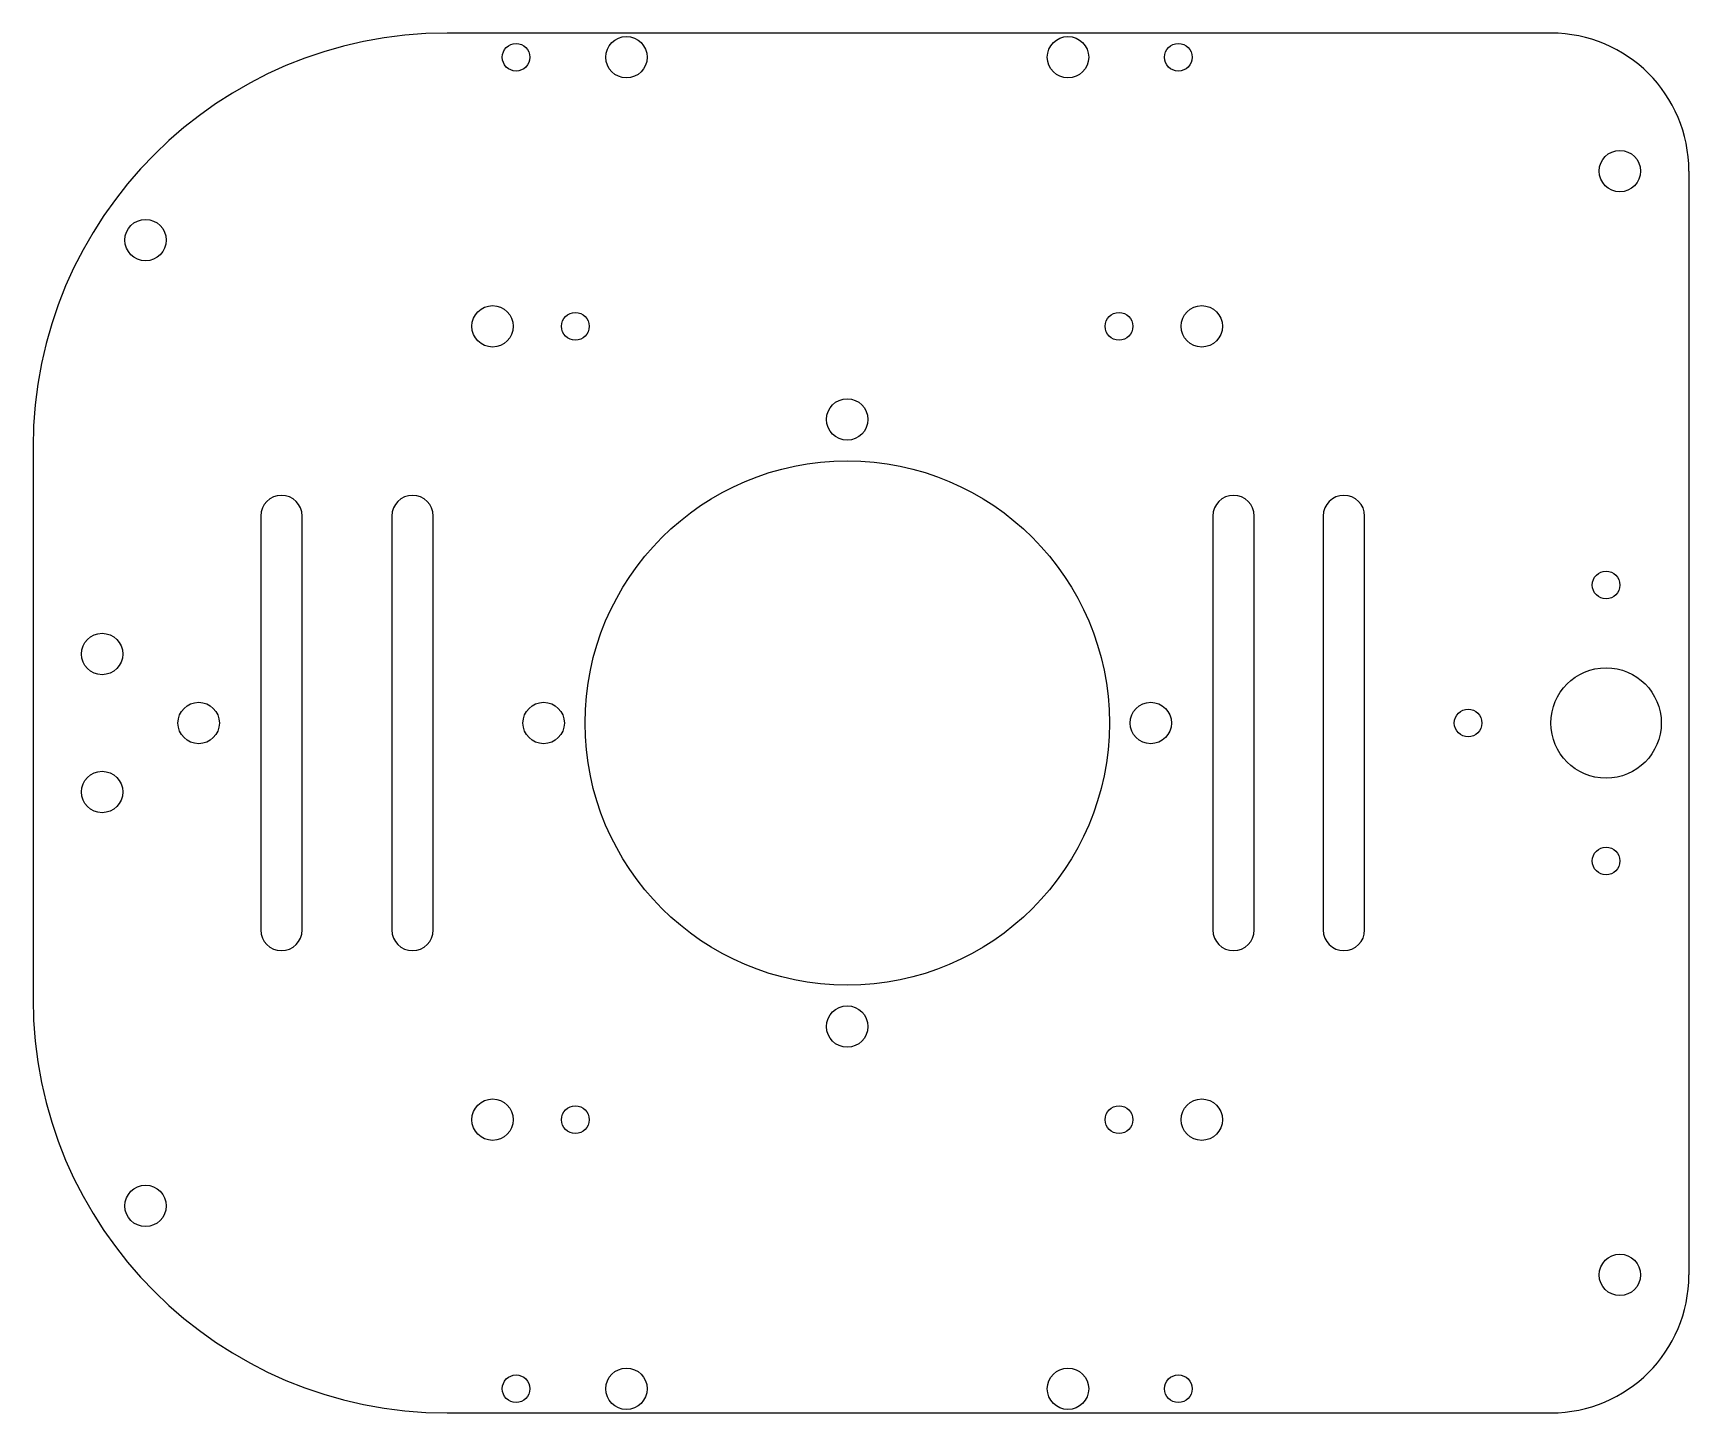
# Model space of a CAD drawing. Header units: millimetres. Extents: x -59 to 61, y -50 to 50.
import ezdxf

# ---------------------------------------------------------------- set-up
doc = ezdxf.new("R2010")
doc.units = ezdxf.units.MM

msp = doc.modelspace()

# ---------------------------------------------------------------- linework, layer by layer
at = {"color": 7, "linetype": 'Continuous', "lineweight": 25}
for p, q in [((51, 50), (-29, 50)), ((61, 40), (61, -40)), ((-59, 20), (-59, -20)), ((-42.5, 15), (-42.5, -15)), ((-39.5, -15), (-39.5, 15)), ((-33, 15), (-33, -15)), ((-30, -15), (-30, 15)), ((26.5, 15), (26.5, -15)), ((29.5, -15), (29.5, 15)), ((34.5, 15), (34.5, -15)), ((37.5, -15), (37.5, 15)), ((-29, -50), (51, -50))]:
    msp.add_line(p, q, dxfattribs=at)
for centre, radius in [((-24, 48.25), 1), ((-16, 48.25), 1.5), ((16, 48.25), 1.5), ((24, 48.25), 1), ((56, 40), 1.5), ((-50.85, 35), 1.5), ((-25.7, 28.75), 1.5), ((25.7, 28.75), 1.5), ((-19.7, 28.75), 1), ((19.7, 28.75), 1), ((0, 22), 1.5), ((0, 0), 19), ((55, 10), 1), ((-54, 5), 1.5), ((55, 0), 4), ((-47, 0), 1.5), ((-22, 0), 1.5), ((22, 0), 1.5), ((45, 0), 1), ((-54, -5), 1.5), ((55, -10), 1), ((0, -22), 1.5), ((-25.7, -28.75), 1.5), ((25.7, -28.75), 1.5), ((-19.7, -28.75), 1), ((19.7, -28.75), 1), ((-50.85, -35), 1.5), ((56, -40), 1.5), ((-16, -48.25), 1.5), ((16, -48.25), 1.5), ((-24, -48.25), 1), ((24, -48.25), 1)]:
    msp.add_circle(centre, radius, dxfattribs=at)
for centre, radius, start, end in [((-29, 20), 30, 90, 180), ((51, 40), 10, 0, 90), ((-41, 15), 1.5, 0, 180), ((-31.5, 15), 1.5, 0, 180), ((28, 15), 1.5, 0, 180), ((36, 15), 1.5, 0, 180), ((-41, -15), 1.5, 180, 0), ((-31.5, -15), 1.5, 180, 0), ((28, -15), 1.5, 180, 0), ((36, -15), 1.5, 180, 0), ((-29, -20), 30, 180, 270), ((51, -40), 10, 270, 0)]:
    msp.add_arc(centre, radius, start, end, dxfattribs=at)

doc.saveas('drawing.dxf')
